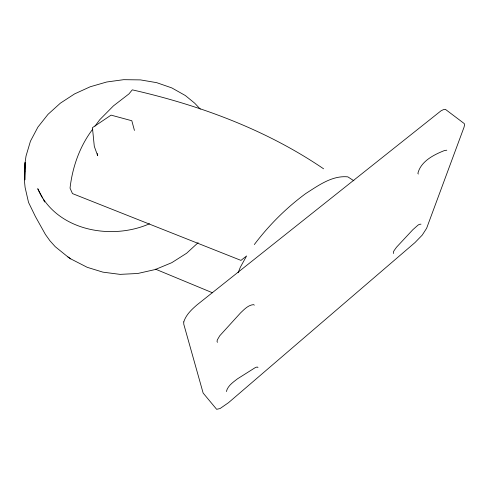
<?xml version="1.0" encoding="UTF-8"?>
<svg xmlns="http://www.w3.org/2000/svg" width="489" height="489" viewBox="0 0 489 489"><rect width="100%" height="100%" fill="white"/><g stroke="black" fill="none" stroke-linecap="round" stroke-linejoin="round"><path stroke-width="0.73" d="M226.407 391.561C227.587 385.931 233.161 382.184 237.489 378.828L255.276 367.606L256.639 367.111L257.562 367.105L257.984 367.594M238.137 272.715L240.276 267.355L246.59 255.949L240.973 260.392L72.47 193.589L70.043 188.149C72.458 166.975 79.793 146.119 92.788 129.096M94.988 126.138L99.829 119.64L113.448 105.875L128.943 93.912L132.281 89.848C199.665 105.141 266.212 129.738 323.59 168.803M254.323 244.555C268.95 225.178 286.273 207.862 305.845 193.485C318.437 185.508 332.123 175.294 347.85 176.859L353.895 180.802M198.131 242.666L186.645 253.229L171.798 262.666L155.282 269.525L137.794 273.485L120.08 274.372L102.91 272.147L87.256 267.33L70.758 258.883L67.898 256.921L55.226 246.676L49.939 240.777L45.41 234.445L35.379 216.48L28.527 202.403L25.092 187.391L24.45 180.985L25.092 162.562L26.027 156.046L30.446 141.193L37.885 127.146L48.001 114.347L60.391 103.155L74.628 93.882L90.233 86.767L106.736 81.993L123.638 79.683L140.447 79.896L156.669 82.659L171.804 87.91L185.362 95.544L194.701 103.197L200.27 109.102M149.506 223.766C110.869 240.832 55.691 230.398 37.751 188.699L42.586 198.008M446.799 150.209L444.599 150.496C433.945 154.671 420.864 161.211 417.875 173.375L418.333 174.047M421.005 224.164L419.366 224.341L417.997 225.142L412.869 229.677L396.524 247.208L394.061 250.649L393.4 252.006L393.437 253.522M155.545 269.176L212.501 292.783M254.329 305.136L253.455 304.623C248.131 305.118 244.127 309.488 240.466 312.991L219.738 335.778L217.312 339.922L217.037 341.408L217.422 342.367M67.898 256.921L70.758 258.883M43.276 199.341L44.658 202M134.438 130.441L131.81 120.746L111.07 115.129L92.433 127.672L94.298 146.352L97.678 155.734L97.458 153.515M183.766 321.909L183.754 324.128L203.143 393.064L216.651 409.317L220.087 408.529L228.473 402.716L414.959 242.599L422.233 235.099L426.628 228.271L463.988 127.342L464.55 125.086L464.287 123.607L445.381 109.328L443.492 109.615L440.999 110.832L197.091 304.818C191.621 309.513 185.973 314.837 183.766 321.909M24.902 171.223L24.817 179.897L25.092 162.562L24.902 171.223"/></g></svg>
